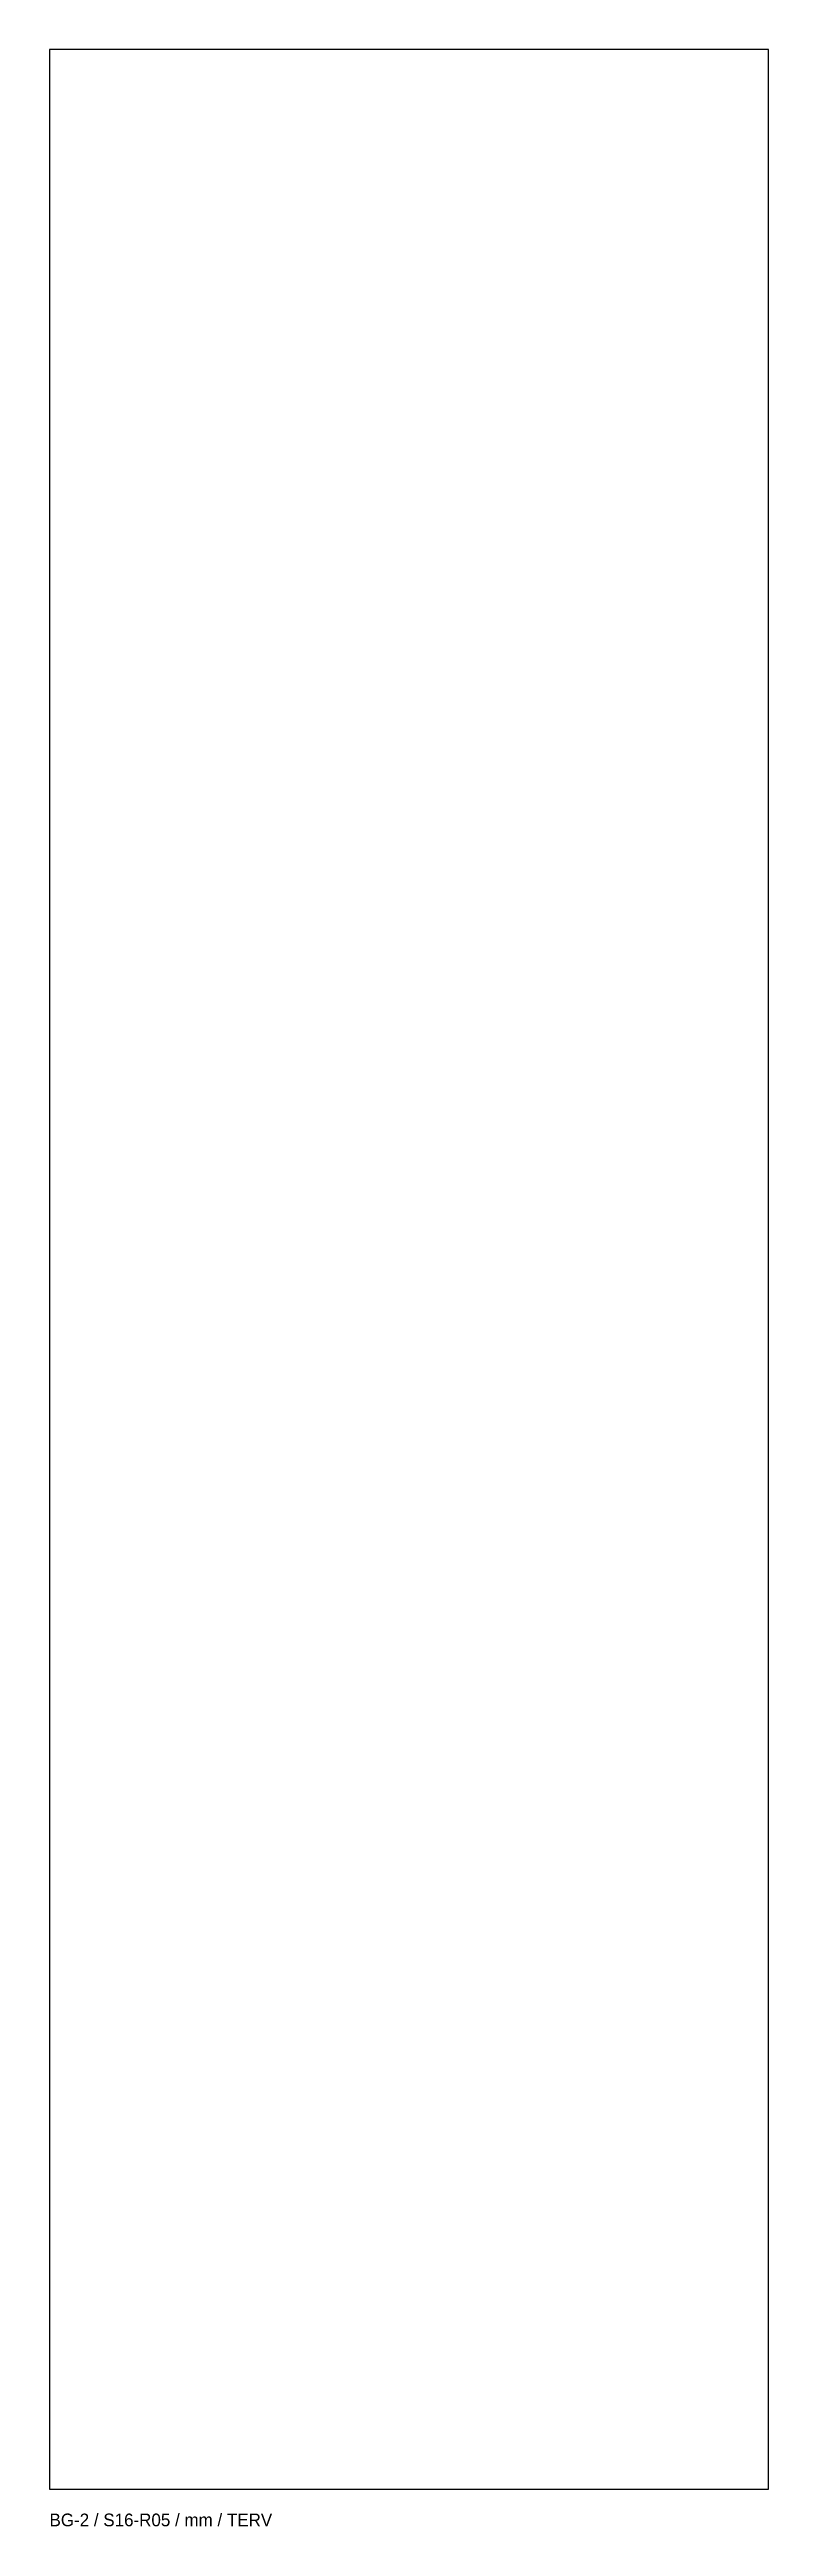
# Model space of a CAD drawing. Header units: millimetres. Extents: x 0 to 680, y -35 to 2305.
import ezdxf

# ---------------------------------------------------------------- set-up
doc = ezdxf.new("R2010")
doc.units = ezdxf.units.MM

msp = doc.modelspace()

# ---------------------------------------------------------------- linework, layer by layer
msp.add_lwpolyline([(0, 0), (679.5, 0), (679.5, 2305), (0, 2305)], close=True)

# ---------------------------------------------------------------- texts
msp.add_text('BG-2 / S16-R05 / mm / TERV', height=12).set_placement((0, -35))

doc.saveas('drawing.dxf')
